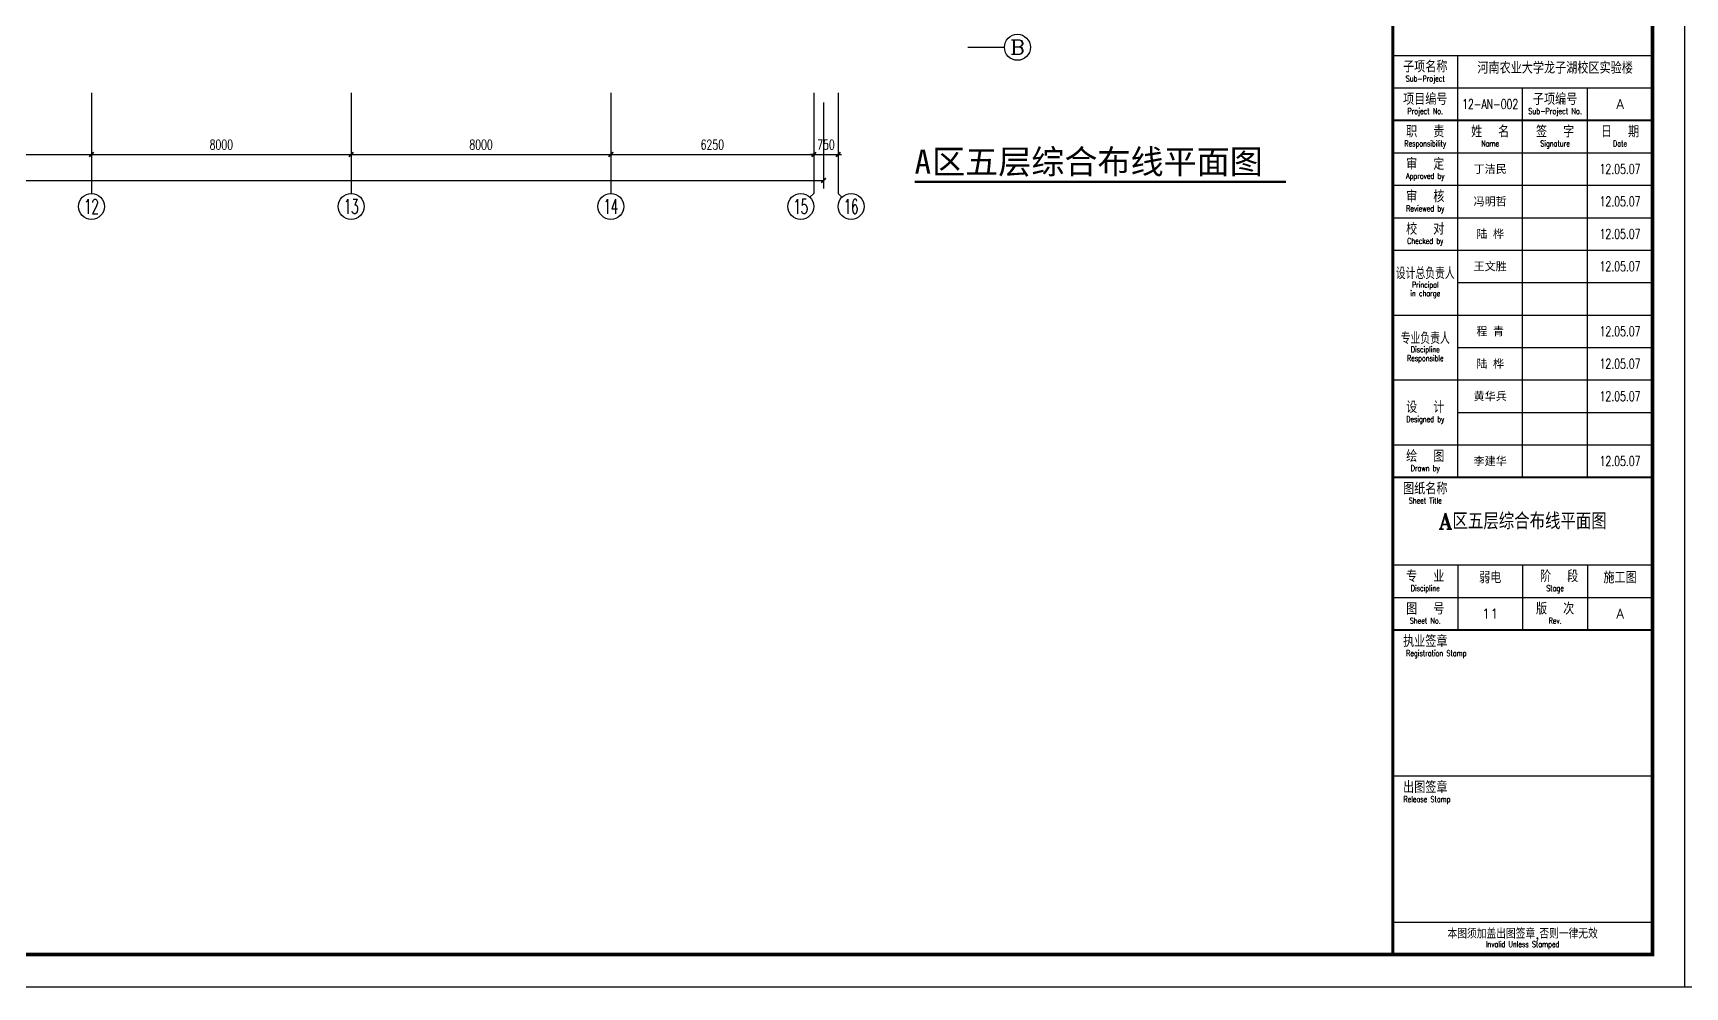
# Model space of a CAD drawing. Extents: x 190999 to 834799, y -200814 to 215286.
# Drawn here: x 259012 to 309899, y -96414 to -67024 of the extents above; entities that cross this region are included whole.
import ezdxf
from ezdxf.enums import TextEntityAlignment as Align

# ---------------------------------------------------------------- set-up
doc = ezdxf.new("R2010")
doc.units = 0
doc.header["$LTSCALE"] = 1000
doc.header["$MEASUREMENT"] = 0
for name, color, linetype in [('AXIS', 3, 'Continuous'), ('AXIS_TEXT', 7, 'Continuous'), ('DIM_SYMB', 3, 'Continuous'), ('PUB_TEXT', 7, 'Continuous'), ('图框', 189, 'Continuous')]:
    doc.layers.add(name, color=color, linetype=linetype)
doc.styles.add('_TCH_AXIS', font='COMPLEX', dxfattribs={"bigfont": 'GBCBIG'})
doc.styles.add('COMPLEX', font='COMPLEX')
doc.styles.add('DIM_FONT', font='SIMPLEX', dxfattribs={"width": 0.7, "bigfont": 'GBCBIG'})
doc.styles.add('HT', font='simhei.ttf')
doc.styles.add('TKZ1_tjhts.shx', font='tjromant.shx', dxfattribs={"bigfont": 'tjhts.shx'})
doc.styles.add('TKZ2_tjkts.shx', font='tjromant.shx', dxfattribs={"bigfont": 'tjkts.shx'})
doc.styles.add('车', font='simhei.ttf')
doc.dimstyles.new('DIMN', dxfattribs={"dimtxt": 300, "dimasz": 100, "dimexe": 250, "dimexo": 300, "dimgap": 150, "dimtad": 1, "dimdec": 0, "dimzin": 0, "dimdsep": 46, "dimtxsty": 'DIM_FONT', "dimblk": 'ARCHTICK', "dimcen": 0.09, "dimclrt": 7, "dimazin": 2, "dimtfac": 1, "dimtdec": 0, "dimtix": 1, "dimtmove": 2, "dimatfit": 3, "dimfxl": 0, "dimtolj": 1, "dimtzin": 0, "dimarcsym": 0})

# ---------------------------------------------------------------- blocks, each defined once
blk = doc.blocks.new('TJAD_TK_A0')
at = {"layer": '图框'}
for p, q in [((973, -441.7), (973, 399.3)), ((2162, -441.7), (2162, 399.3)), ((2072, -154.7), (2152, -154.7)), ((2092, -284.7), (2092, -154.7)), ((2072, -164.7), (2152, -164.7)), ((2112, -284.7), (2112, -164.7)), ((2132, -284.7), (2132, -164.7)), ((2072, -184.7), (2152, -184.7)), ((2072, -194.7), (2152, -194.7)), ((2072, -204.7), (2152, -204.7)), ((2072, -214.7), (2152, -214.7)), ((2092, -224.7), (2152, -224.7)), ((2072, -234.7), (2152, -234.7)), ((2092, -244.7), (2152, -244.7)), ((2072, -254.7), (2152, -254.7)), ((2092, -264.7), (2152, -264.7)), ((2072, -274.7), (2152, -274.7)), ((2072, -311.7), (2152, -311.7)), ((2092, -311.7), (2092, -331.7)), ((2112, -311.7), (2112, -331.7)), ((2132, -311.7), (2132, -331.7)), ((2072, -321.7), (2152, -321.7)), ((2072, -376.7), (2152, -376.7)), ((2072, -421.7), (2152, -421.7)), ((973, -441.7), (2162, -441.7))]:
    blk.add_line(p, q, dxfattribs=at)
at = {"layer": '图框', "const_width": 1.2}
blk.add_lwpolyline([(2152, -431.7), (2152, 389.3), (998, 389.3), (998, -431.7)], close=True, dxfattribs=at)
at = {"layer": '图框'}
for points, const_width in [([(2072, 389.3), (2072, -431.7)], 1), ([(2072, -174.7), (2152, -174.7)], 0.6), ([(2072, -284.7), (2152, -284.7)], 0.6), ([(2072, -331.7), (2152, -331.7)], 0.6)]:
    blk.add_lwpolyline(points, dxfattribs=dict(at, const_width=const_width))
at = {"layer": '图框', "style": 'TKZ2_tjkts.shx'}
for s, height, p in [('子项名称', 3.6, (2082, -158.16)), ('项目编号', 3.6, (2082, -168.16)), ('子项编号', 3.6, (2122, -168.16)), ('职  责', 3.6, (2082, -178.16)), ('姓  名', 3.6, (2102, -178.16)), ('签  字', 3.6, (2122, -178.16)), ('日  期', 3.6, (2142, -178.16)), ('审  定', 3.6, (2082, -188.16)), ('审  核', 3.6, (2082, -198.16)), ('校  对', 3.6, (2082, -208.16)), ('设  计', 3.6, (2082, -263.06)), ('绘  图', 3.6, (2082, -278.16)), ('图纸名称', 3.6, (2082, -288.16)), ('专  业', 3.6, (2082, -315.16)), (' 阶  段', 3.6, (2122, -315.16)), ('图  号', 3.6, (2082, -325.16)), ('版  次', 3.6, (2122, -325.16)), ('执业签章', 3.6, (2082, -335.16)), ('出图签章', 3.6, (2082, -380.16)), ('本图须加盖出图签章,否则一律无效', 3, (2112, -425.28))]:
    blk.add_text(s, height=height, dxfattribs=at).set_placement(p, align=Align.MIDDLE_CENTER)
at = {"layer": '图框', "color": 3, "style": 'TKZ1_tjhts.shx'}
for s, height, p in [('河南农业大学龙子湖校区实验楼', 3.6, (2122, -158.54)), ('A', 3, (2142, -169.7)), ('弱电', 3.6, (2102, -315.54)), ('施工图', 3.6, (2142, -315.54)), ('A', 3, (2142, -326.7))]:
    blk.add_text(s, height=height, dxfattribs=at).set_placement(p, align=Align.MIDDLE_CENTER)
at = {"layer": '图框', "style": 'TKZ2_tjkts.shx'}
for s, height, width, p in [('Sub-Project', 1.8, 0.8, (2082, -161.86)), ('Project No.', 1.8, 0.8, (2082, -171.86)), ('Sub-Project No.', 1.8, 0.7, (2122, -171.86)), ('Responsibility', 1.8, 0.8, (2082, -181.86)), ('Name', 1.8, 0.8, (2102, -181.86)), ('Signature', 1.8, 0.8, (2122, -181.86)), ('Date', 1.8, 0.8, (2142, -181.86)), ('Approved by', 1.8, 0.8, (2082, -191.86)), ('Reviewed by', 1.8, 0.8, (2082, -201.86)), ('Checked by', 1.8, 0.8, (2082, -211.86)), ('设计总负责人', 3.6, 0.8, (2082, -221.83)), ('in charge', 1.8, 0.8, (2082, -228)), ('Principal', 1.8, 0.8, (2082, -225.35)), ('专业负责人', 3.6, 0.8, (2082, -241.83)), ('Responsible', 1.8, 0.8, (2082, -248)), ('Discipline', 1.8, 0.8, (2082, -245.28)), ('Designed by', 1.8, 0.8, (2082, -266.76)), ('Drawn by', 1.8, 0.8, (2082, -281.86)), ('Sheet Title', 1.8, 0.8, (2082, -291.86)), ('Discipline', 1.8, 0.8, (2082, -318.86)), ('Stage', 1.8, 0.8, (2122, -318.86)), ('Sheet No.', 1.8, 0.8, (2082, -328.86)), ('Rev.', 1.8, 0.8, (2122, -328.86)), ('Registration Stamp', 1.8, 0.8, (2085.41, -338.86)), ('Release Stamp', 1.8, 0.8, (2082.52, -383.86)), ('Invalid Unless Stamped', 1.8, 0.8, (2112, -428.53))]:
    blk.add_text(s, height=height, dxfattribs=dict(at, width=width)).set_placement(p, align=Align.MIDDLE_CENTER)
at = {"layer": '图框', "color": 3, "style": 'TKZ1_tjhts.shx', "width": 0.7}
blk.add_text('12-AN-002', height=3, dxfattribs=at).set_placement((2102, -169.7), align=Align.MIDDLE_CENTER)
at = {"layer": '图框', "color": 0, "style": '车'}
for s, p in [('丁洁民', (2102, -189.7)), ('冯明哲', (2102, -199.7)), ('陆 桦', (2102, -209.7)), ('王文胜', (2102, -219.7)), ('程 青', (2102, -239.7)), ('陆 桦', (2102, -249.7)), ('黄华兵', (2102, -259.7)), ('李建华', (2102, -279.7))]:
    blk.add_text(s, height=2.5, dxfattribs=at).set_placement(p, align=Align.MIDDLE_CENTER)
at = {"layer": '图框', "color": 0, "style": 'TKZ1_tjhts.shx', "width": 0.7}
for p in [(2142, -189.7), (2142, -199.7), (2142, -209.7), (2142, -219.7), (2142, -239.7), (2142, -249.7), (2142, -259.7), (2142, -279.7)]:
    blk.add_text('12.05.07', height=3, dxfattribs=at).set_placement(p, align=Align.MIDDLE_CENTER)
blk = doc.blocks.new('_ArchTick')
at = {"const_width": 0.5}
blk.add_lwpolyline([(-0.7, -0.7), (0.7, 0.7)], dxfattribs=at)
blk = doc.blocks.new('*D1291')
at = {"layer": 'AXIS', "color": 0, "lineweight": -2}
for p, q in [((252812, -69164), (252812, -71014)), ((260812, -69164), (260812, -71014)), ((252812, -70764), (260812, -70764))]:
    blk.add_line(p, q, dxfattribs=at)
at = {"layer": 'Defpoints', "color": 0}
for p in [(252812, -68864), (260812, -68864), (260812, -70764)]:
    blk.add_point(p, dxfattribs=at)
at = {"layer": 'AXIS', "color": 0, "lineweight": -2, "xscale": 100, "yscale": 100, "zscale": 100, "rotation": 180}
blk.add_blockref('_ArchTick', (252812, -70764), dxfattribs=at)
at = {"layer": 'AXIS', "color": 0, "lineweight": -2, "xscale": 100, "yscale": 100, "zscale": 100}
blk.add_blockref('_ArchTick', (260812, -70764), dxfattribs=at)
at = {"layer": 'AXIS', "color": 7, "insert": (256812, -70464), "char_height": 300, "attachment_point": 5, "style": 'DIM_FONT'}
blk.add_mtext('\\A1;8000', dxfattribs=at)
blk = doc.blocks.new('*D1292')
at = {"layer": 'AXIS', "color": 0, "lineweight": -2}
for p, q in [((260812, -69164), (260812, -71014)), ((268812, -69164), (268812, -71014)), ((260812, -70764), (268812, -70764))]:
    blk.add_line(p, q, dxfattribs=at)
at = {"layer": 'Defpoints', "color": 0}
for p in [(260812, -68864), (268812, -68864), (268812, -70764)]:
    blk.add_point(p, dxfattribs=at)
at = {"layer": 'AXIS', "color": 0, "lineweight": -2, "xscale": 100, "yscale": 100, "zscale": 100, "rotation": 180}
blk.add_blockref('_ArchTick', (260812, -70764), dxfattribs=at)
at = {"layer": 'AXIS', "color": 0, "lineweight": -2, "xscale": 100, "yscale": 100, "zscale": 100}
blk.add_blockref('_ArchTick', (268812, -70764), dxfattribs=at)
at = {"layer": 'AXIS', "color": 7, "insert": (264812, -70464), "char_height": 300, "attachment_point": 5, "style": 'DIM_FONT'}
blk.add_mtext('\\A1;8000', dxfattribs=at)
blk = doc.blocks.new('*D1293')
at = {"layer": 'AXIS', "color": 0, "lineweight": -2}
for p, q in [((268812, -69164), (268812, -71014)), ((276812, -69164), (276812, -71014)), ((268812, -70764), (276812, -70764))]:
    blk.add_line(p, q, dxfattribs=at)
at = {"layer": 'Defpoints', "color": 0}
for p in [(268812, -68864), (276812, -68864), (276812, -70764)]:
    blk.add_point(p, dxfattribs=at)
at = {"layer": 'AXIS', "color": 0, "lineweight": -2, "xscale": 100, "yscale": 100, "zscale": 100, "rotation": 180}
blk.add_blockref('_ArchTick', (268812, -70764), dxfattribs=at)
at = {"layer": 'AXIS', "color": 0, "lineweight": -2, "xscale": 100, "yscale": 100, "zscale": 100}
blk.add_blockref('_ArchTick', (276812, -70764), dxfattribs=at)
at = {"layer": 'AXIS', "color": 7, "insert": (272812, -70464), "char_height": 300, "attachment_point": 5, "style": 'DIM_FONT'}
blk.add_mtext('\\A1;8000', dxfattribs=at)
blk = doc.blocks.new('*D1294')
at = {"layer": 'AXIS', "color": 0, "lineweight": -2}
for p, q in [((276812, -69164), (276812, -71014)), ((283062, -69164), (283062, -71014)), ((276812, -70764), (283062, -70764))]:
    blk.add_line(p, q, dxfattribs=at)
at = {"layer": 'Defpoints', "color": 0}
for p in [(276812, -68864), (283062, -68864), (283062, -70764)]:
    blk.add_point(p, dxfattribs=at)
at = {"layer": 'AXIS', "color": 0, "lineweight": -2, "xscale": 100, "yscale": 100, "zscale": 100, "rotation": 180}
blk.add_blockref('_ArchTick', (276812, -70764), dxfattribs=at)
at = {"layer": 'AXIS', "color": 0, "lineweight": -2, "xscale": 100, "yscale": 100, "zscale": 100}
blk.add_blockref('_ArchTick', (283062, -70764), dxfattribs=at)
at = {"layer": 'AXIS', "color": 7, "insert": (279937, -70464), "char_height": 300, "attachment_point": 5, "style": 'DIM_FONT'}
blk.add_mtext('\\A1;6250', dxfattribs=at)
blk = doc.blocks.new('*D1295')
at = {"layer": 'AXIS', "color": 0, "lineweight": -2}
for p, q in [((283062, -69164), (283062, -71014)), ((283812, -69164), (283812, -71014)), ((283062, -70764), (282962, -70764)), ((283062, -70764), (283812, -70764)), ((283812, -70764), (283912, -70764))]:
    blk.add_line(p, q, dxfattribs=at)
at = {"layer": 'Defpoints', "color": 0}
for p in [(283062, -68864), (283812, -68864), (283812, -70764)]:
    blk.add_point(p, dxfattribs=at)
at = {"layer": 'AXIS', "color": 0, "lineweight": -2, "xscale": 100, "yscale": 100, "zscale": 100}
blk.add_blockref('_ArchTick', (283062, -70764), dxfattribs=at)
at = {"layer": 'AXIS', "color": 0, "lineweight": -2, "xscale": 100, "yscale": 100, "zscale": 100, "rotation": 180}
blk.add_blockref('_ArchTick', (283812, -70764), dxfattribs=at)
at = {"layer": 'AXIS', "color": 7, "insert": (283437, -70464), "char_height": 300, "attachment_point": 5, "style": 'DIM_FONT'}
blk.add_mtext('\\A1;750', dxfattribs=at)
blk = doc.blocks.new('*D1296')
at = {"layer": 'AXIS', "color": 0, "lineweight": -2}
for p, q in [((206112, -69164), (206112, -71814)), ((283362, -69164), (283362, -71814)), ((206112, -71564), (283362, -71564))]:
    blk.add_line(p, q, dxfattribs=at)
at = {"layer": 'Defpoints', "color": 0}
for p in [(206112, -68864), (283362, -68864), (283362, -71564)]:
    blk.add_point(p, dxfattribs=at)
at = {"layer": 'AXIS', "color": 0, "lineweight": -2, "xscale": 100, "yscale": 100, "zscale": 100, "rotation": 180}
blk.add_blockref('_ArchTick', (206112, -71564), dxfattribs=at)
at = {"layer": 'AXIS', "color": 0, "lineweight": -2, "xscale": 100, "yscale": 100, "zscale": 100}
blk.add_blockref('_ArchTick', (283362, -71564), dxfattribs=at)
at = {"layer": 'AXIS', "color": 7, "insert": (244737, -71264), "char_height": 300, "attachment_point": 5, "style": 'DIM_FONT'}
blk.add_mtext('\\A1;77250', dxfattribs=at)
blk = doc.blocks.new('_AXISO')
blk.add_circle((0, 0), 0.5)
at = {"layer": 'AXIS_TEXT', "style": 'COMPLEX', "width": 1.041667}
blk.add_attdef('A', text='', height=0.56, dxfattribs=at).set_placement((-0.25, -0.28), (0.25, -0.28), align=Align.FIT)

msp = doc.modelspace()

# ---------------------------------------------------------------- linework, layer by layer
at = {"layer": 'AXIS'}
for p, q in [((287811.6, -67463.5), (288934.6, -67463.5)), ((260811.6, -68863.5), (260811.6, -71967.2)), ((268811.6, -68863.5), (268811.6, -71967.2)), ((276811.6, -68863.5), (276811.6, -71967.2)), ((283061.6, -68863.5), (283061.6, -71967.2)), ((283811.6, -68863.5), (283811.6, -71967.2)), ((282944.5, -72084.3), (283061.6, -71967.2)), ((283928.8, -72084.3), (283811.6, -71967.2))]:
    msp.add_line(p, q, dxfattribs=at)
at = {"layer": 'DIM_SYMB', "const_width": 70}
msp.add_lwpolyline([(286166.5, -71611.5), (297606.3, -71611.5)], dxfattribs=at)

# ---------------------------------------------------------------- block references
at = {"layer": 'AXIS'}
ref = msp.add_blockref('_AXISO', (289334.6, -67463.5), dxfattribs=dict(at, xscale=800, yscale=800, zscale=800))
ref.add_attrib('A', 'B', dxfattribs={"layer": 'AXIS_TEXT', "height": 452.5, "style": '_TCH_AXIS', "width": 1.235294}).set_placement((289108.3, -67689.8), (289560.9, -67689.8), align=Align.FIT)
ref = msp.add_blockref('_AXISO', (260811.6, -72367.2), dxfattribs=dict(at, xscale=800, yscale=800, zscale=800))
ref.add_attrib('A', '12', dxfattribs={"layer": 'AXIS_TEXT', "height": 452.55, "style": '_TCH_AXIS', "width": 0.724138}).set_placement((260585.4, -72593.5), (261037.9, -72593.5), align=Align.FIT)
ref = msp.add_blockref('_AXISO', (268811.6, -72367.2), dxfattribs=dict(at, xscale=800, yscale=800, zscale=800))
ref.add_attrib('A', '13', dxfattribs={"layer": 'AXIS_TEXT', "height": 452.55, "style": '_TCH_AXIS', "width": 0.724138}).set_placement((268585.4, -72593.5), (269037.9, -72593.5), align=Align.FIT)
ref = msp.add_blockref('_AXISO', (276811.6, -72367.2), dxfattribs=dict(at, xscale=800, yscale=800, zscale=800))
ref.add_attrib('A', '14', dxfattribs={"layer": 'AXIS_TEXT', "height": 452.55, "style": '_TCH_AXIS', "width": 0.677419}).set_placement((276585.4, -72593.5), (277037.9, -72593.5), align=Align.FIT)
ref = msp.add_blockref('_AXISO', (282661.6, -72367.2), dxfattribs=dict(at, xscale=800, yscale=800, zscale=800))
ref.add_attrib('A', '15', dxfattribs={"layer": 'AXIS_TEXT', "height": 452.55, "style": '_TCH_AXIS', "width": 0.724138}).set_placement((282435.4, -72593.5), (282887.9, -72593.5), align=Align.FIT)
ref = msp.add_blockref('_AXISO', (284211.6, -72367.2), dxfattribs=dict(at, xscale=800, yscale=800, zscale=800))
ref.add_attrib('A', '16', dxfattribs={"layer": 'AXIS_TEXT', "height": 452.55, "style": '_TCH_AXIS', "width": 0.724138}).set_placement((283985.4, -72593.5), (284437.9, -72593.5), align=Align.FIT)
at = {"layer": '图框', "xscale": 100, "yscale": 100, "zscale": 100}
for p in [(93698.6, -52243.2), (212598.6, -52243.2)]:
    msp.add_blockref('TJAD_TK_A0', p, dxfattribs=at)

# ---------------------------------------------------------------- texts
at = {"layer": 'PUB_TEXT', "style": 'HT'}
for s, height, p in [('A', 746.8, (286166.5, -71361.8)), ('区五层综合布线平面图', 746.84, (286706.6, -71361.8))]:
    msp.add_text(s, height=height, dxfattribs=at).set_placement(p)
at = {"layer": '图框', "color": 3, "style": 'TKZ1_tjhts.shx'}
for s, height, p in [('A区五层综合布线平面图', 500, (304898.5, -82063.5)), ('11', 300, (303898.5, -84913.5))]:
    msp.add_text(s, height=height, dxfattribs=at).set_placement(p, align=Align.MIDDLE_CENTER)

# ---------------------------------------------------------------- dimensions: what is measured, and where the dimension line sits
at = {"layer": 'AXIS'}
for p1, p2, distance, picture, middle in [((206111.8, -68863.5), (283361.6, -68863.5), -2700, '*D1296', (244736.7, -71263.5)), ((252811.6, -68863.5), (260811.6, -68863.5), -1900, '*D1291', (256811.6, -70463.5)), ((260811.6, -68863.5), (268811.6, -68863.5), -1900, '*D1292', (264811.6, -70463.5)), ((268811.6, -68863.5), (276811.6, -68863.5), -1900, '*D1293', (272811.6, -70463.5)), ((276811.6, -68863.5), (283061.6, -68863.5), -1900, '*D1294', (279936.6, -70463.5)), ((283061.6, -68863.5), (283811.6, -68863.5), -1900, '*D1295', (283436.6, -70463.5))]:
    dim = msp.add_aligned_dim(p1=p1, p2=p2, distance=distance, dimstyle='DIMN', dxfattribs=at)
    dim.commit()
    dim.dimension.update_dxf_attribs({"geometry": picture, "text_midpoint": middle})

doc.saveas('drawing.dxf')
